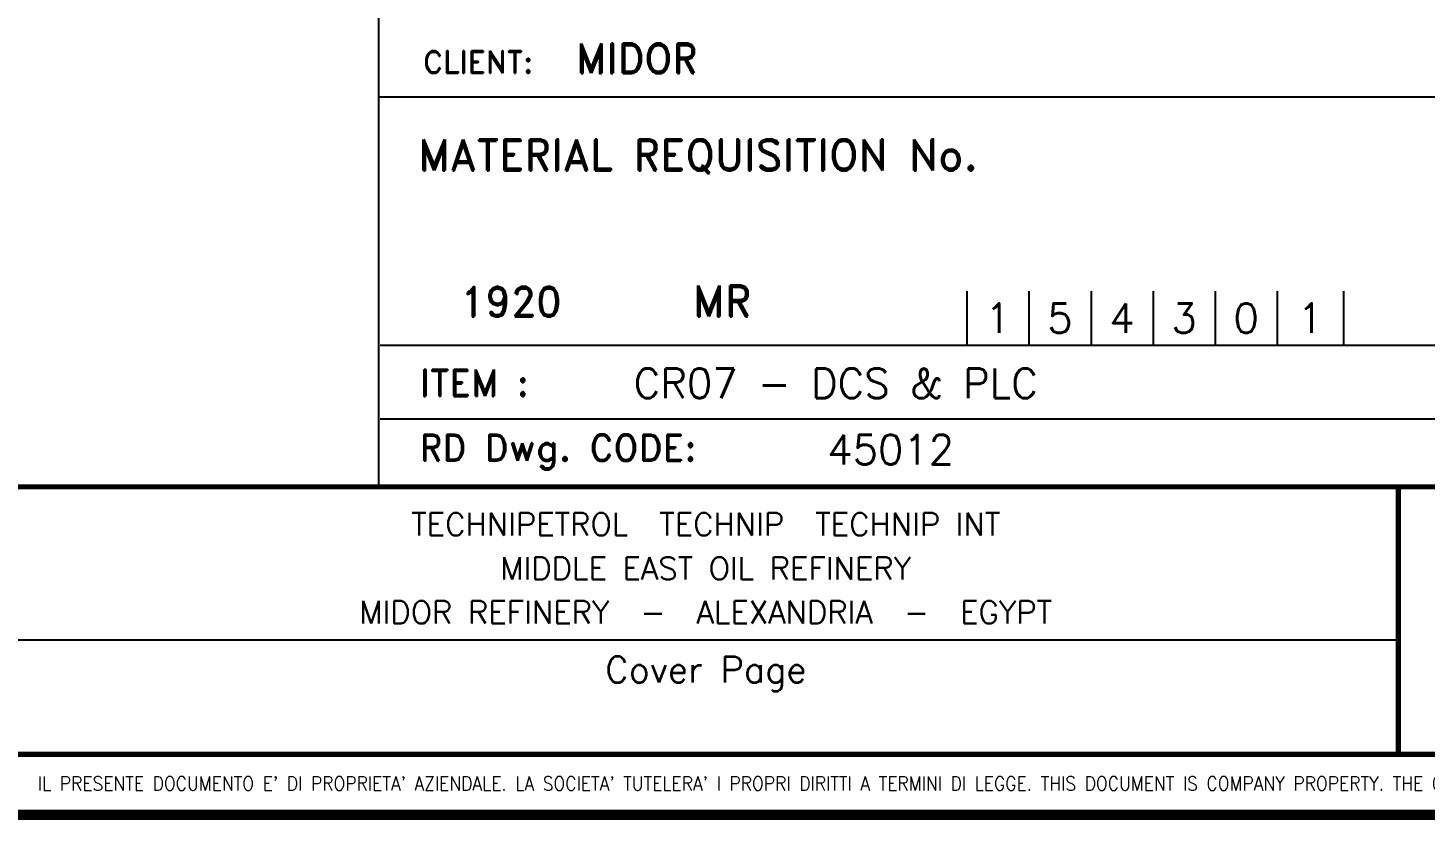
# Model space of a CAD drawing. Extents: x -4 to 378, y 0 to 264.
# Drawn here: x 174.3 to 291.6, y -0.4 to 66.1 of the extents above; entities that cross this region are included whole.
import ezdxf
from ezdxf.enums import TextEntityAlignment as Align

# ---------------------------------------------------------------- set-up
doc = ezdxf.new("R2010")
doc.units = 0
doc.header["$LTSCALE"] = 5
doc.header["$MEASUREMENT"] = 0
doc.linetypes.add('CONTINUA', pattern=[0])
doc.layers.get('0').update_dxf_attribs({"linetype": 'CONTINUA'})
doc.layers.add('02', color=7, linetype='CONTINUA')
doc.layers.add('FORMATO', color=7, linetype='CONTINUOUS')
doc.styles.add('DESCRIZ', font='SIMPLEX')
doc.styles.add('FOXS', font='FOXS')
doc.styles.add('ROMAND', font='romand')
doc.styles.add('SIMPLEX', font='simplex.shx')

# ---------------------------------------------------------------- blocks, each defined once
blk = doc.blocks.new('CART_MIDOR')
at = {"color": 7}
for p, q in [((-100.2, 13.246), (-100.2, 9.6)), ((-96, 13.246), (-96, 9.6)), ((-91.8, 13.246), (-91.8, 9.6)), ((-87.6, 13.246), (-87.6, 9.6)), ((-83.4, 13.246), (-83.4, 9.6)), ((-79.2, 13.246), (-79.2, 9.6)), ((-74.717, 13.246), (-74.717, 9.6))]:
    blk.add_line(p, q, dxfattribs=at)
at = {"layer": 'FORMATO', "color": 7, "linetype": 'CONTINUOUS'}
for p, q in [((-140, 64.2), (-140, 0)), ((-140, 26.4), (0, 26.4)), ((-139.882, 9.6), (-63, 9.6)), ((-139.882, 4.6), (-63, 4.6))]:
    blk.add_line(p, q, dxfattribs=at)
at = {"color": 7, "style": 'SIMPLEX'}
for tag, p in [('MAT_REQ_N1', (-97.938, 11.275)), ('MAT_REQ_N2', (-93.738, 11.275)), ('MAT_REQ_N3', (-89.538, 11.275)), ('MAT_REQ_N4', (-85.055, 11.275)), ('MAT_REQ_N5', (-80.572, 11.275)), ('MAT_REQ_N6', (-76.089, 11.275))]:
    blk.add_attdef(tag, text='', height=2, dxfattribs=at).set_placement(p, align=Align.MIDDLE)
for tag, p in [('ITEM', (-122.734, 7.009)), ('RD_DWG_CODE', (-109.634, 2.526))]:
    blk.add_attdef(tag, text='', height=2, dxfattribs=at).set_placement(p, align=Align.MIDDLE_LEFT)
at = {"layer": 'FORMATO', "color": 7, "linetype": 'CONTINUOUS', "style": 'ROMAND'}
for s, height, p in [('CLIENT:', 1.5, (-136.983, 28.011)), ('MIDOR ', 2, (-126.638, 28.005)), ('MATERIAL REQUISITION No.', 2.1, (-137.327, 21.427)), ('1920', 2, (-134.477, 11.534)), ('MR', 2.1, (-118.739, 11.537)), ('ITEM :', 1.8, (-137.215, 6.148)), ('RD Dwg. CODE:', 1.8, (-137.224, 1.756))]:
    blk.add_text(s, height=height, dxfattribs=at).set_placement(p)
blk = doc.blocks.new('CART_OR')
at = {"color": 7}
blk.add_line((289.32, 14.68), (173.1, 14.68), dxfattribs=at)
at = {"const_width": 0.879}
blk.add_lwpolyline([(0, 263.13), (377.41, 263.13), (377.41, 0), (0, 0)], close=True, dxfattribs=at)
at = {"layer": '02', "const_width": 0.439}
for points in [[(0, 27.54), (377.41, 27.54)], [(289.32, 27.54), (289.32, 5.08)], [(173.1, 5.08), (377.41, 5.08)]]:
    blk.add_lwpolyline(points, dxfattribs=at)
at = {"layer": 'FORMATO', "color": 7, "linetype": 'CONTINUOUS'}
blk.add_line((173.1, 27.54), (377.41, 27.54), dxfattribs=at)
at = {"color": 1, "style": 'DESCRIZ'}
for tag, height, p in [('LINE_1', 7.3, (188.7, 199.5)), ('LINE_2', 7.3, (188.7, 184.27)), ('LINE_3', 7.3, (188.7, 169.17)), ('CONTRACTOR', 1.9, (231.21, 24.4)), ('HEADER_LINE_1', 1.9, (231.21, 20.7)), ('HEADER_LINE_2', 1.9, (231.21, 17.01))]:
    blk.add_attdef(tag, text='', height=height, dxfattribs=at).set_placement(p, align=Align.MIDDLE)
at = {"style": 'DESCRIZ'}
blk.add_attdef('PLOT_PAREMETERS', text='', height=1.76, rotation=90, dxfattribs=at).set_placement((-2.95, 50.73), align=Align.MIDDLE)
for tag, height, p in [('REV4', 1.76, (4.2, 25.57)), ('XX/XX/94', 1.76, (16.47, 25.57)), ('REV3', 1.76, (4.2, 21.43)), ('XX/XX/94', 1.76, (16.47, 21.43)), ('SCALE', 1.76, (339.86, 20.71)), ('FOGLIO', 1.76, (362.89, 20.76)), ('REV2', 1.76, (4.2, 17.28)), ('XX/XX/94', 1.76, (16.47, 17.28)), ('XX/XX/94', 1.76, (16.47, 13.14)), ('REV1', 1.76, (4.2, 13.14)), ('HEADER_LINE_3', 2.19, (231.21, 11.83)), ('REV0', 1.76, (4.2, 8.99)), ('XX/XX/94', 1.76, (16.47, 8.99)), ('HEADER_LINE_4', 2.19, (231.21, 7.59))]:
    blk.add_attdef(tag, text='', height=height, dxfattribs=at).set_placement(p, align=Align.MIDDLE)
for tag, p in [('DESCRIPTION', (27.33, 24.69)), ('DESCRIPTION', (27.33, 20.54)), ('DESCRIPTION', (27.33, 16.4)), ('DOCUMENT', (349.33, 15.81)), ('DESCRIPTION', (27.33, 12.25)), ('CUSTOMER_ORDER', (349.33, 11.08)), ('DESCRIPTION', (27.33, 8.11)), ('CUSTOMER_REF', (349.33, 6.34))]:
    blk.add_attdef(tag, p, '', height=1.76, dxfattribs=at)
at = {"style": 'FOXS', "width": 0.9}
for tag, p in [('DISEGNATO4', (135.39, 25.47)), ('CONTROLLATO4', (150.48, 25.47)), ('APPROVATO4', (165.57, 25.47)), ('DISEGNATO3', (135.39, 21.33)), ('CONTROLLATO3', (150.48, 21.33)), ('APPROVATO3', (165.57, 21.33)), ('DISEGNATO2', (135.39, 17.18)), ('CONTROLLATO2', (150.48, 17.18)), ('APPROVATO2', (165.57, 17.18)), ('DISEGNATO1', (135.39, 13.03)), ('CONTROLLATO1', (150.48, 13.03)), ('APPROVATO1', (165.57, 13.03)), ('DISEGNATO0', (135.39, 8.88)), ('CONTROLLATO0', (150.48, 8.88)), ('APPROVATO0', (165.57, 8.88))]:
    blk.add_attdef(tag, text='', height=2.19, dxfattribs=at).set_placement(p, align=Align.MIDDLE)
at = {"style": 'DESCRIZ'}
blk.add_attdef('FILE_NAME', (-2.16, 3.38), '', height=1.76, rotation=90, dxfattribs=at)
at = {"layer": '02', "style": 'SIMPLEX', "width": 0.9}
blk.add_text("IL PRESENTE DOCUMENTO E' DI PROPRIETA' AZIENDALE. LA SOCIETA' TUTELERA' I PROPRI DIRITTI A TERMINI DI LEGGE. THIS DOCUMENT IS COMPANY PROPERTY. THE COMPANY LAW FULL RESERVES ALL RIGHT.", height=1.16748, dxfattribs=at).set_placement((175.15, 2.04))

msp = doc.modelspace()

# ---------------------------------------------------------------- block references
at = {"color": 7}
ref = msp.add_blockref('CART_OR', (0, 0), dxfattribs=at)
ref.add_attrib('CONTRACTOR', 'TECHNIPETROL  TECHNIP  TECHNIP INT', dxfattribs={"color": 1, "height": 1.8972, "style": 'DESCRIZ'}).set_placement((231.21, 24.4), align=Align.MIDDLE)
ref.add_attrib('HEADER_LINE_1', 'MIDDLE EAST OIL REFINERY', dxfattribs={"color": 1, "height": 1.8972, "style": 'DESCRIZ'}).set_placement((231.21, 20.7), align=Align.MIDDLE)
ref.add_attrib('HEADER_LINE_2', 'MIDOR REFINERY  -  ALEXANDRIA  -  EGYPT', dxfattribs={"color": 1, "height": 1.8972, "style": 'DESCRIZ'}).set_placement((231.21, 17.01), align=Align.MIDDLE)
ref.add_attrib('HEADER_LINE_3', 'Cover Page', dxfattribs={"height": 2.189, "style": 'DESCRIZ'}).set_placement((231.21, 11.83), align=Align.MIDDLE)
ref = msp.add_blockref('CART_MIDOR', (377.41, 27.54), dxfattribs=dict(at, xscale=1.2404475, yscale=1.2404475, zscale=1.2404475))
ref.add_attrib('MAT_REQ_N1', '1', dxfattribs={"color": 7, "height": 2.48, "style": 'SIMPLEX'}).set_placement((255.72, 41.71), align=Align.MIDDLE)
ref.add_attrib('MAT_REQ_N2', '5', dxfattribs={"color": 7, "height": 2.48, "style": 'SIMPLEX'}).set_placement((260.93, 41.71), align=Align.MIDDLE)
ref.add_attrib('MAT_REQ_N3', '4', dxfattribs={"color": 7, "height": 2.48, "style": 'SIMPLEX'}).set_placement((266.14, 41.71), align=Align.MIDDLE)
ref.add_attrib('MAT_REQ_N4', '3', dxfattribs={"color": 7, "height": 2.48, "style": 'SIMPLEX'}).set_placement((271.35, 41.71), align=Align.MIDDLE)
ref.add_attrib('MAT_REQ_N5', '0', dxfattribs={"color": 7, "height": 2.48, "style": 'SIMPLEX'}).set_placement((276.56, 41.71), align=Align.MIDDLE)
ref.add_attrib('MAT_REQ_N6', '1', dxfattribs={"color": 7, "height": 2.48, "style": 'SIMPLEX'}).set_placement((281.94, 41.71), align=Align.MIDDLE)
ref.add_attrib('ITEM', 'CR07 - DCS & PLC', dxfattribs={"color": 7, "height": 2.4809, "style": 'SIMPLEX'}).set_placement((225.16, 36.24), align=Align.MIDDLE_LEFT)
ref.add_attrib('RD_DWG_CODE', '45012', dxfattribs={"color": 7, "height": 2.481, "style": 'SIMPLEX'}).set_placement((241.41, 30.67), align=Align.MIDDLE_LEFT)

doc.saveas('drawing.dxf')
